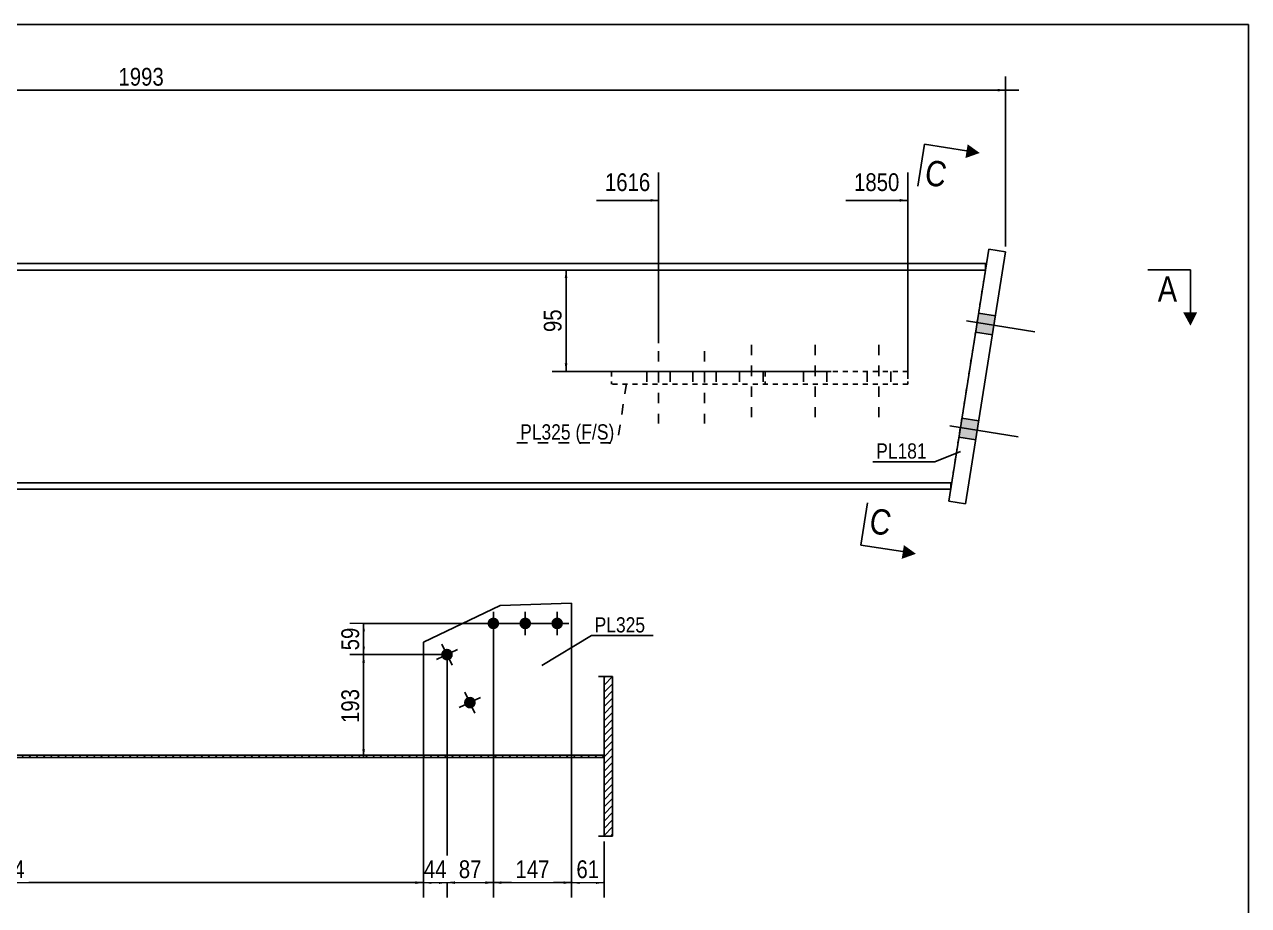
# Model space of a CAD drawing. Header units: millimetres. Extents: x -231 to 171, y -191 to 86.
# Drawn here: x -58.7 to 171.4, y -79.5 to 86.2 of the extents above; entities that cross this region are included whole.
import ezdxf

# ---------------------------------------------------------------- set-up
doc = ezdxf.new("R2010")
doc.units = ezdxf.units.MM
doc.linetypes.add('DXK_LINE_DOT1', pattern=[1.8814, 0.9407, -0.9407])
doc.linetypes.add('DXK_LINE_DOT2', pattern=[3.9198, 1.9599, -1.9599])
doc.styles.add('Arial Narrow', font='ARIALN.TTF', dxfattribs={"height": 0.2})

# ---------------------------------------------------------------- blocks, each defined once
blk = doc.blocks.new('Unknown-623535982-1209')
at = {"color": 5, "linetype": 'Continuous'}
for p, q in [((171.45, 86.17), (-228.55, 86.17)), ((171.45, -190.83), (171.45, 86.17))]:
    blk.add_line(p, q, dxfattribs=at)
blk = doc.blocks.new('Bolt-623535982-1432 - 1429')
at = {"color": 3, "linetype": 'DXK_LINE_DOT2'}
for p, q in [((60.53, 24.75), (60.53, 11.15)), ((69.14, 24.75), (69.14, 11.15)), ((58.33, 20.95), (58.33, 18.55)), ((62.73, 20.95), (62.73, 18.55)), ((66.94, 20.95), (66.94, 18.55)), ((71.34, 20.95), (71.34, 18.55))]:
    blk.add_line(p, q, dxfattribs=at)
blk = doc.blocks.new('Part-623535982-1439 - 1429')
at = {"color": 7, "linetype": 'DXK_LINE_DOT1'}
for p, q in [((121.99, 40), (-68.32, 40)), ((121.99, 40), (115.63, 0)), ((-68.32, 0), (115.47, 0))]:
    blk.add_line(p, q, dxfattribs=at)
at = {"color": 2, "linetype": 'Continuous'}
blk.add_line((115.47, 0), (115.63, 0), dxfattribs=at)
blk = doc.blocks.new('Bolt-623535982-1431 - 1429')
at = {"color": 3, "linetype": 'DXK_LINE_DOT2'}
for p, q in [((77.97, 25.95), (77.97, 12.35)), ((89.97, 25.95), (89.97, 12.35)), ((101.97, 25.95), (101.97, 12.35)), ((75.77, 20.95), (75.77, 18.55)), ((80.17, 20.95), (80.17, 18.55)), ((87.77, 20.95), (87.77, 18.55)), ((92.17, 20.95), (92.17, 18.55)), ((99.77, 20.95), (99.77, 18.55)), ((104.17, 20.95), (104.17, 18.55))]:
    blk.add_line(p, q, dxfattribs=at)
blk = doc.blocks.new('Bolt-623535982-1434 - 1429')
at = {"linetype": 'Continuous'}
for points in [[(120.7, 31.9), (120.13, 28.35), (123.29, 27.84), (123.86, 31.4)], [(120.7, 31.9), (120.13, 28.35), (123.29, 27.84), (123.86, 31.4)], [(117.56, 12.15), (116.99, 8.59), (120.15, 8.09), (120.72, 11.65)], [(117.56, 12.15), (116.99, 8.59), (120.15, 8.09), (120.72, 11.65)]]:
    blk.add_hatch(color=3, dxfattribs=at).paths.add_polyline_path(points)
at = {"color": 3, "linetype": 'Continuous'}
for p, q in [((118.44, 30.44), (131.28, 28.4)), ((118.44, 30.44), (131.28, 28.4)), ((120.7, 31.9), (123.86, 31.4)), ((120.7, 31.9), (123.86, 31.4)), ((120.13, 28.35), (123.29, 27.84)), ((120.13, 28.35), (123.29, 27.84)), ((117.56, 12.15), (120.72, 11.65)), ((117.56, 12.15), (120.72, 11.65)), ((115.3, 10.69), (128.14, 8.64)), ((115.3, 10.69), (128.14, 8.64)), ((116.99, 8.59), (120.15, 8.09)), ((116.99, 8.59), (120.15, 8.09))]:
    blk.add_line(p, q, dxfattribs=at)
blk = doc.blocks.new('Part-623535982-1461 - 1429')
at = {"color": 7, "linetype": 'DXK_LINE_DOT1'}
for p, q in [((107.38, 20.95), (51.68, 20.95)), ((51.68, 20.95), (51.68, 18.55)), ((80.56, 20.95), (80.56, 18.55)), ((107.38, 20.95), (107.38, 18.55)), ((107.38, 18.55), (51.68, 18.55))]:
    blk.add_line(p, q, dxfattribs=at)
blk = doc.blocks.new('Part-623535982-1488 - 1429')
at = {"color": 2, "linetype": 'Continuous'}
for p, q in [((115.08, -3.45), (122.61, 43.95)), ((122.61, 43.95), (125.77, 43.45)), ((125.77, 43.45), (118.24, -3.96)), ((118.24, -3.96), (115.08, -3.45))]:
    blk.add_line(p, q, dxfattribs=at)
blk = doc.blocks.new('Part-623535982-1510 - 1429')
at = {"color": 2, "linetype": 'Continuous'}
for p, q in [((-68.32, 0), (115.47, 0)), ((115.47, 0), (115.47, -1)), ((-68.32, -1.2), (115.43, -1.2))]:
    blk.add_line(p, q, dxfattribs=at)
at = {"color": 7, "linetype": 'DXK_LINE_DOT1'}
for p, q in [((115.43, -1.2), (115.47, -1.2)), ((115.47, -1.2), (115.47, -1))]:
    blk.add_line(p, q, dxfattribs=at)
blk = doc.blocks.new('Part-623535982-1532 - 1429')
at = {"color": 2, "linetype": 'Continuous'}
for p, q in [((-68.32, 41.2), (121.99, 41.2)), ((-68.32, 40), (121.99, 40)), ((121.99, 40), (121.99, 41.2))]:
    blk.add_line(p, q, dxfattribs=at)
blk = doc.blocks.new('Bolt-623535982-1285 - 1282')
at = {"linetype": 'Continuous'}
for points in [[(30.56, -26.44, -1), (28.36, -26.44, -1)], [(36.56, -26.44, -1), (34.36, -26.44, -1)], [(42.56, -26.44, -1), (40.36, -26.44, -1)]]:
    blk.add_hatch(color=3, dxfattribs=at).paths.add_polyline_path(points)
at = {"color": 3, "linetype": 'Continuous'}
for p, q in [((29.46, -24.24), (29.46, -28.64)), ((35.46, -24.24), (35.46, -28.64)), ((41.46, -24.24), (41.46, -28.64)), ((27.26, -26.44), (31.66, -26.44)), ((33.26, -26.44), (37.66, -26.44)), ((39.26, -26.44), (43.66, -26.44))]:
    blk.add_line(p, q, dxfattribs=at)
blk = doc.blocks.new('Bolt-623535982-1286 - 1282')
at = {"linetype": 'Continuous'}
for points in [[(21.74, -31.83, -1), (19.75, -32.78, -1)], [(26.04, -40.86, -1), (24.06, -41.81, -1)]]:
    blk.add_hatch(color=3, dxfattribs=at).paths.add_polyline_path(points)
at = {"color": 3, "linetype": 'Continuous'}
for p, q in [((18.76, -33.25), (22.73, -31.36)), ((19.8, -30.32), (21.69, -34.29)), ((23.06, -42.28), (27.04, -40.39)), ((24.1, -39.35), (26, -43.32))]:
    blk.add_line(p, q, dxfattribs=at)
blk = doc.blocks.new('Part-623535982-1305 - 1282')
at = {"linetype": 'Continuous'}
h = blk.add_hatch(dxfattribs=at)
h.set_pattern_fill('', scale=0.3, style=0, pattern_type=0)
h.set_pattern_definition([(45, (50.2655, -51.2343), (-0.673519, 0.673519), [])])
h.paths.add_polyline_path([(50.27, -51.63), (50.27, -51.23), (-142.12, -51.23), (-142.12, -51.63)])
at = {"color": 7, "linetype": 'DXK_LINE_DOT1'}
for p, q in [((-143.13, -51.23), (-142.12, -51.23)), ((-143.13, -51.63), (-142.12, -51.63)), ((49.26, -51.23), (50.27, -51.23)), ((49.26, -51.63), (50.27, -51.63))]:
    blk.add_line(p, q, dxfattribs=at)
at = {"color": 2, "linetype": 'Continuous'}
for p, q in [((-142.12, -51.63), (-142.12, -51.23)), ((-142.12, -51.23), (50.27, -51.23)), ((50.27, -51.63), (-142.12, -51.63)), ((50.27, -51.23), (50.27, -51.63))]:
    blk.add_line(p, q, dxfattribs=at)
blk = doc.blocks.new('Part-623535982-1327 - 1282')
at = {"color": 2, "linetype": 'Continuous'}
for p, q in [((44.17, -22.63), (30.76, -23.1)), ((44.17, -51.23), (44.17, -22.63)), ((30.76, -23.1), (16.32, -29.99)), ((16.32, -29.99), (16.32, -51.23))]:
    blk.add_line(p, q, dxfattribs=at)
at = {"color": 7, "linetype": 'DXK_LINE_DOT1'}
blk.add_line((16.32, -51.23), (44.17, -51.23), dxfattribs=at)
blk = doc.blocks.new('Part-623535982-1329 - 1282')
at = {"linetype": 'Continuous'}
h = blk.add_hatch(dxfattribs=at)
h.set_pattern_fill('', scale=0.3, style=0, pattern_type=0)
h.set_pattern_definition([(45, (51.8856, -36.4343), (-0.67352, 0.67352), [])])
h.paths.add_polyline_path([(51.89, -66.43), (51.89, -36.43), (50.27, -36.43), (50.27, -66.43)])
at = {"color": 2, "linetype": 'Continuous'}
for p, q in [((49.26, -36.43), (50.27, -36.43)), ((50.27, -66.43), (50.27, -36.43)), ((50.27, -36.43), (51.89, -36.43)), ((51.89, -36.43), (51.89, -66.43)), ((49.26, -66.43), (50.27, -66.43)), ((51.89, -66.43), (50.27, -66.43))]:
    blk.add_line(p, q, dxfattribs=at)
at = {"color": 7, "linetype": 'DXK_LINE_DOT1'}
for p, q in [((50.88, -36.43), (51.89, -36.43)), ((50.88, -66.43), (51.89, -66.43))]:
    blk.add_line(p, q, dxfattribs=at)
blk = doc.blocks.new('StraightDimension-623535982-1609 - 1429')
at = {"linetype": 'Continuous'}
blk.add_hatch(color=4, dxfattribs=at).paths.add_polyline_path([(124.27, 74.07), (125.77, 73.82), (124.27, 73.57)])
at = {"color": 4, "linetype": 'Continuous'}
for p, q in [((125.77, 44.45), (125.77, 76.42)), ((-199.27, 73.82), (125.77, 73.82)), ((125.77, 73.82), (128.27, 73.82))]:
    blk.add_line(p, q, dxfattribs=at)
at = {"color": 0}
blk.add_wipeout([(-31.78, 73.97), (-31.78, 78.87), (-41.72, 78.87), (-41.72, 73.97)], dxfattribs=at)
at = {"color": 4, "style": 'Arial Narrow'}
blk.add_text('1993', height=3.34, dxfattribs=at).set_placement((-41.02, 74.67))
blk = doc.blocks.new('StraightDimension-623535982-1541 - 1429')
at = {"linetype": 'Continuous'}
for points in [[(42.88, 38.5), (43.13, 40), (43.38, 38.5)], [(43.38, 22.45), (43.13, 20.95), (42.88, 22.45)]]:
    blk.add_hatch(color=4, dxfattribs=at).paths.add_polyline_path(points)
at = {"color": 4, "linetype": 'Continuous'}
for p, q in [((72.74, 40), (40.53, 40)), ((43.13, 20.95), (43.13, 40)), ((92.97, 20.95), (40.53, 20.95))]:
    blk.add_line(p, q, dxfattribs=at)
at = {"color": 0}
blk.add_wipeout([(42.98, 33.31), (38.08, 33.31), (38.08, 27.64), (42.98, 27.64)], dxfattribs=at)
at = {"color": 4, "style": 'Arial Narrow'}
blk.add_text('95', height=3.34, rotation=90.0002, dxfattribs=at).set_placement((42.28, 28.34))
blk = doc.blocks.new('StraightDimension-623535982-2142 - 1429')
at = {"linetype": 'Continuous'}
blk.add_hatch(color=4, dxfattribs=at).paths.add_polyline_path([(105.88, 53.35), (107.38, 53.1), (105.88, 52.85)])
at = {"color": 4, "linetype": 'Continuous'}
for p, q in [((107.38, 19.55), (107.38, 58.35)), ((95.72, 53.1), (107.38, 53.1))]:
    blk.add_line(p, q, dxfattribs=at)
at = {"color": 0}
blk.add_wipeout([(106.52, 54.15), (106.52, 59.05), (96.58, 59.05), (96.58, 54.15)], dxfattribs=at)
at = {"color": 4, "style": 'Arial Narrow'}
blk.add_text('1850', height=3.34, dxfattribs=at).set_placement((97.28, 54.85))
blk = doc.blocks.new('StraightDimension-623535982-2143 - 1429')
at = {"linetype": 'Continuous'}
blk.add_hatch(color=4, dxfattribs=at).paths.add_polyline_path([(59.03, 53.35), (60.53, 53.1), (59.03, 52.85)])
at = {"color": 4, "linetype": 'Continuous'}
for p, q in [((60.53, 26.25), (60.53, 58.35)), ((48.88, 53.1), (60.53, 53.1))]:
    blk.add_line(p, q, dxfattribs=at)
at = {"color": 0}
blk.add_wipeout([(59.67, 54.15), (59.67, 59.05), (49.74, 59.05), (49.74, 54.15)], dxfattribs=at)
at = {"color": 4, "style": 'Arial Narrow'}
blk.add_text('1616', height=3.34, dxfattribs=at).set_placement((50.44, 54.85))
blk = doc.blocks.new('StraightDimension-623535982-1980 - 1282')
at = {"linetype": 'Continuous'}
for points in [[(22.25, -75.43), (20.75, -75.18), (22.25, -74.93)], [(27.96, -74.93), (29.46, -75.18), (27.96, -75.43)]]:
    blk.add_hatch(color=4, dxfattribs=at).paths.add_polyline_path(points)
at = {"color": 4, "linetype": 'Continuous'}
for p, q in [((29.46, -27.44), (29.46, -77.98)), ((20.75, -33.31), (20.75, -77.98)), ((20.75, -75.18), (29.46, -75.18))]:
    blk.add_line(p, q, dxfattribs=at)
at = {"color": 0}
blk.add_wipeout([(27.94, -75.03), (27.94, -70.13), (22.27, -70.13), (22.27, -75.03)], dxfattribs=at)
at = {"color": 4, "style": 'Arial Narrow'}
blk.add_text('87', height=3.34, dxfattribs=at).set_placement((22.97, -74.33))
blk = doc.blocks.new('StraightDimension-623535982-1981 - 1282')
at = {"linetype": 'Continuous'}
for points in [[(17.82, -75.43), (16.32, -75.18), (17.82, -74.93)], [(19.25, -74.93), (20.75, -75.18), (19.25, -75.43)]]:
    blk.add_hatch(color=4, dxfattribs=at).paths.add_polyline_path(points)
at = {"color": 4, "linetype": 'Continuous'}
for p, q in [((16.32, -30.99), (16.32, -77.98)), ((20.75, -33.31), (20.75, -77.98)), ((16.32, -75.18), (20.75, -75.18))]:
    blk.add_line(p, q, dxfattribs=at)
at = {"color": 0}
blk.add_wipeout([(21.37, -75.03), (21.37, -70.13), (15.7, -70.13), (15.7, -75.03)], dxfattribs=at)
at = {"color": 4, "style": 'Arial Narrow'}
blk.add_text('44', height=3.34, dxfattribs=at).set_placement((16.4, -74.33))
blk = doc.blocks.new('StraightDimension-623535982-1978 - 1282')
at = {"linetype": 'Continuous'}
for points in [[(45.67, -75.43), (44.17, -75.18), (45.67, -74.93)], [(48.77, -74.93), (50.27, -75.18), (48.77, -75.43)]]:
    blk.add_hatch(color=4, dxfattribs=at).paths.add_polyline_path(points)
at = {"color": 4, "linetype": 'Continuous'}
for p, q in [((44.17, -23.63), (44.17, -77.98)), ((50.27, -67.43), (50.27, -77.98)), ((44.17, -75.18), (50.27, -75.18))]:
    blk.add_line(p, q, dxfattribs=at)
at = {"color": 0}
blk.add_wipeout([(50.05, -75.03), (50.05, -70.13), (44.38, -70.13), (44.38, -75.03)], dxfattribs=at)
at = {"color": 4, "style": 'Arial Narrow'}
blk.add_text('61', height=3.34, dxfattribs=at).set_placement((45.08, -74.33))
blk = doc.blocks.new('StraightDimension-623535982-1979 - 1282')
at = {"linetype": 'Continuous'}
for points in [[(30.96, -75.43), (29.46, -75.18), (30.96, -74.93)], [(42.67, -74.93), (44.17, -75.18), (42.67, -75.43)]]:
    blk.add_hatch(color=4, dxfattribs=at).paths.add_polyline_path(points)
at = {"color": 4, "linetype": 'Continuous'}
for p, q in [((44.17, -23.63), (44.17, -77.98)), ((29.46, -27.44), (29.46, -77.98)), ((29.46, -75.18), (44.17, -75.18))]:
    blk.add_line(p, q, dxfattribs=at)
at = {"color": 0}
blk.add_wipeout([(40.71, -75.03), (40.71, -70.13), (32.92, -70.13), (32.92, -75.03)], dxfattribs=at)
at = {"color": 4, "style": 'Arial Narrow'}
blk.add_text('147', height=3.34, dxfattribs=at).set_placement((33.62, -74.33))
blk = doc.blocks.new('StraightDimension-623535982-1982 - 1282')
at = {"linetype": 'Continuous'}
for points in [[(-140.62, -75.43), (-142.12, -75.18), (-140.62, -74.93)], [(14.82, -74.93), (16.32, -75.18), (14.82, -75.43)]]:
    blk.add_hatch(color=4, dxfattribs=at).paths.add_polyline_path(points)
at = {"color": 4, "linetype": 'Continuous'}
for p, q in [((16.32, -30.99), (16.32, -77.98)), ((-142.12, -67.43), (-142.12, -77.98)), ((-142.12, -75.18), (16.32, -75.18))]:
    blk.add_line(p, q, dxfattribs=at)
at = {"color": 0}
blk.add_wipeout([(-57.94, -75.03), (-57.94, -70.13), (-67.87, -70.13), (-67.87, -75.03)], dxfattribs=at)
at = {"color": 4, "style": 'Arial Narrow'}
blk.add_text('1584', height=3.34, dxfattribs=at).set_placement((-67.17, -74.33))
blk = doc.blocks.new('StraightDimension-623535982-2396 - 1282')
at = {"linetype": 'Continuous'}
for points in [[(4.82, -27.94), (5.07, -26.44), (5.32, -27.94)], [(5.32, -30.81), (5.07, -32.31), (4.82, -30.81)]]:
    blk.add_hatch(color=4, dxfattribs=at).paths.add_polyline_path(points)
at = {"color": 4, "linetype": 'Continuous'}
for p, q in [((40.46, -26.44), (2.47, -26.44)), ((5.07, -32.31), (5.07, -26.44)), ((19.75, -32.31), (2.47, -32.31))]:
    blk.add_line(p, q, dxfattribs=at)
at = {"color": 0}
blk.add_wipeout([(4.92, -26.54), (0.02, -26.54), (0.02, -32.2), (4.92, -32.2)], dxfattribs=at)
at = {"color": 4, "style": 'Arial Narrow'}
blk.add_text('59', height=3.34, rotation=90.0002, dxfattribs=at).set_placement((4.22, -31.5))
blk = doc.blocks.new('StraightDimension-623535982-2397 - 1282')
at = {"linetype": 'Continuous'}
for points in [[(4.82, -33.81), (5.07, -32.31), (5.32, -33.81)], [(5.32, -50.13), (5.07, -51.63), (4.82, -50.13)]]:
    blk.add_hatch(color=4, dxfattribs=at).paths.add_polyline_path(points)
at = {"color": 4, "linetype": 'Continuous'}
for p, q in [((19.75, -32.31), (2.47, -32.31)), ((5.07, -51.63), (5.07, -32.31)), ((49.48, -51.63), (2.47, -51.63))]:
    blk.add_line(p, q, dxfattribs=at)
at = {"color": 0}
blk.add_wipeout([(4.92, -38.07), (0.02, -38.07), (0.02, -45.87), (4.92, -45.87)], dxfattribs=at)
at = {"color": 4, "style": 'Arial Narrow'}
blk.add_text('193', height=3.34, rotation=90.0002, dxfattribs=at).set_placement((4.22, -45.17))
blk = doc.blocks.new('Mark-623535982-1457 - 1429')
at = {"color": 0}
blk.add_wipeout([(44, 8.13), (44, 11.13), (34.5, 11.13), (34.5, 8.13)], dxfattribs=at)
blk.add_wipeout([(44, 8.13), (44, 11.13), (34.5, 11.13), (34.5, 8.13)], dxfattribs=at)
blk.add_wipeout([(52.2, 8.13), (52.2, 11.13), (44.9, 11.13), (44.9, 8.13)], dxfattribs=at)
blk.add_wipeout([(52.2, 8.13), (52.2, 11.13), (44.9, 11.13), (44.9, 8.13)], dxfattribs=at)
at = {"color": 7, "linetype": 'DXK_LINE_DOT2'}
for p in [(54.48, 18.65), (33.9, 7.53)]:
    blk.add_line(p, (52.8, 7.53), dxfattribs=at)
at = {"color": 3, "style": 'Arial Narrow'}
for s, p in [('PL325', (34.5, 8.13)), ('(F/', (44.9, 8.13)), ('S)', (48.92, 8.13))]:
    blk.add_text(s, height=2.863, dxfattribs=at).set_placement(p)
blk = doc.blocks.new('Mark-623535982-1484 - 1429')
at = {"color": 7, "linetype": 'Continuous'}
blk.add_line((117.32, 5.87), (112.45, 3.95), dxfattribs=at)
at = {"color": 0}
blk.add_wipeout([(110.95, 4.55), (110.95, 7.55), (101.44, 7.55), (101.44, 4.55)], dxfattribs=at)
blk.add_wipeout([(110.95, 4.55), (110.95, 7.55), (101.44, 7.55), (101.44, 4.55)], dxfattribs=at)
at = {"color": 7, "linetype": 'Continuous'}
blk.add_line((100.84, 3.95), (112.45, 3.95), dxfattribs=at)
at = {"color": 3, "style": 'Arial Narrow'}
blk.add_text('PL181', height=2.863, dxfattribs=at).set_placement((101.44, 4.55))
blk = doc.blocks.new('SectionMark-623535982-1640 - 1429')
at = {"linetype": 'Continuous'}
for points in [[(118.64, 63.64), (120.91, 62.01), (118.22, 61.05)], [(106.65, -11.72), (108.92, -13.35), (106.24, -14.31)]]:
    blk.add_hatch(color=30, dxfattribs=at).paths.add_polyline_path(points)
at = {"color": 30, "linetype": 'Continuous'}
for p, q in [((110.54, 63.66), (118.44, 62.4)), ((98.55, -11.7), (106.46, -12.95))]:
    blk.add_line(p, q, dxfattribs=at)
at = {"color": 0, "linetype": 'Continuous'}
for points in [[(114.25, 55.48), (115.04, 60.41), (111.13, 61.03), (110.35, 56.1)], [(103.84, -10.01), (104.63, -5.07), (100.72, -4.45), (99.93, -9.39)]]:
    blk.add_wipeout(points, dxfattribs=at)
at = {"color": 30, "linetype": 'Continuous'}
for p, q in [((110.54, 63.66), (109.28, 55.76)), ((98.55, -11.7), (99.81, -3.8))]:
    blk.add_line(p, q, dxfattribs=at)
at = {"color": 6, "linetype": 'Continuous', "style": 'Arial Narrow'}
for p in [(110.35, 56.1), (99.93, -9.39)]:
    blk.add_text('C', height=4.77, rotation=-9.0355, dxfattribs=at).set_placement(p)
blk = doc.blocks.new('SectionMark-623535982-1644 - 1429')
at = {"linetype": 'Continuous'}
blk.add_hatch(color=30, dxfattribs=at).paths.add_polyline_path([(161.78, 32.04), (160.53, 29.54), (159.16, 32.04)])
at = {"color": 30, "linetype": 'Continuous'}
blk.add_line((160.53, 40.04), (160.53, 32.04), dxfattribs=at)
at = {"color": 0, "linetype": 'Continuous'}
blk.add_wipeout([(158.03, 34.04), (158.03, 39.04), (154.38, 39.04), (154.38, 34.04)], dxfattribs=at)
at = {"color": 30, "linetype": 'Continuous'}
blk.add_line((160.53, 40.04), (152.53, 40.04), dxfattribs=at)
at = {"color": 6, "linetype": 'Continuous', "style": 'Arial Narrow'}
blk.add_text('A', height=4.77, dxfattribs=at).set_placement((154.38, 34.04))
blk = doc.blocks.new('Mark-623535982-1323 - 1282')
at = {"color": 0}
blk.add_wipeout([(58, -28.14), (58, -25.14), (48.5, -25.14), (48.5, -28.14)], dxfattribs=at)
blk.add_wipeout([(58, -28.14), (58, -25.14), (48.5, -25.14), (48.5, -28.14)], dxfattribs=at)
at = {"color": 7, "linetype": 'Continuous'}
for p, q in [((38.56, -34.37), (47.9, -28.74)), ((47.9, -28.74), (59.5, -28.74))]:
    blk.add_line(p, q, dxfattribs=at)
at = {"color": 3, "style": 'Arial Narrow'}
blk.add_text('PL325', height=2.863, dxfattribs=at).set_placement((48.5, -28.14))

msp = doc.modelspace()

# ---------------------------------------------------------------- block references
for name in ['Unknown-623535982-1209', 'Part-623535982-1488 - 1429', 'Part-623535982-1439 - 1429', 'Part-623535982-1532 - 1429', 'Bolt-623535982-1434 - 1429', 'Bolt-623535982-1431 - 1429', 'Bolt-623535982-1432 - 1429', 'Part-623535982-1461 - 1429', 'Part-623535982-1510 - 1429', 'Part-623535982-1327 - 1282', 'Bolt-623535982-1285 - 1282', 'Bolt-623535982-1286 - 1282', 'Part-623535982-1329 - 1282', 'Part-623535982-1305 - 1282']:
    msp.add_blockref(name, (0, 0))

# ---------------------------------------------------------------- next in the draw order: block references
for name in ['StraightDimension-623535982-1609 - 1429', 'StraightDimension-623535982-1978 - 1282', 'StraightDimension-623535982-1980 - 1282']:
    msp.add_blockref(name, (0, 0))

# ---------------------------------------------------------------- next in the draw order: block references
for name in ['StraightDimension-623535982-2142 - 1429', 'StraightDimension-623535982-1541 - 1429', 'Mark-623535982-1457 - 1429', 'Mark-623535982-1484 - 1429', 'StraightDimension-623535982-1979 - 1282', 'StraightDimension-623535982-1981 - 1282']:
    msp.add_blockref(name, (0, 0))

# ---------------------------------------------------------------- next in the draw order: block references
for name in ['SectionMark-623535982-1640 - 1429', 'StraightDimension-623535982-2143 - 1429', 'StraightDimension-623535982-1982 - 1282']:
    msp.add_blockref(name, (0, 0))

# ---------------------------------------------------------------- next in the draw order: block references
for name in ['SectionMark-623535982-1644 - 1429', 'StraightDimension-623535982-2396 - 1282']:
    msp.add_blockref(name, (0, 0))

# ---------------------------------------------------------------- next in the draw order: block references
msp.add_blockref('StraightDimension-623535982-2397 - 1282', (0, 0))

# ---------------------------------------------------------------- next in the draw order: block references
msp.add_blockref('Mark-623535982-1323 - 1282', (0, 0))

doc.saveas('drawing.dxf')
